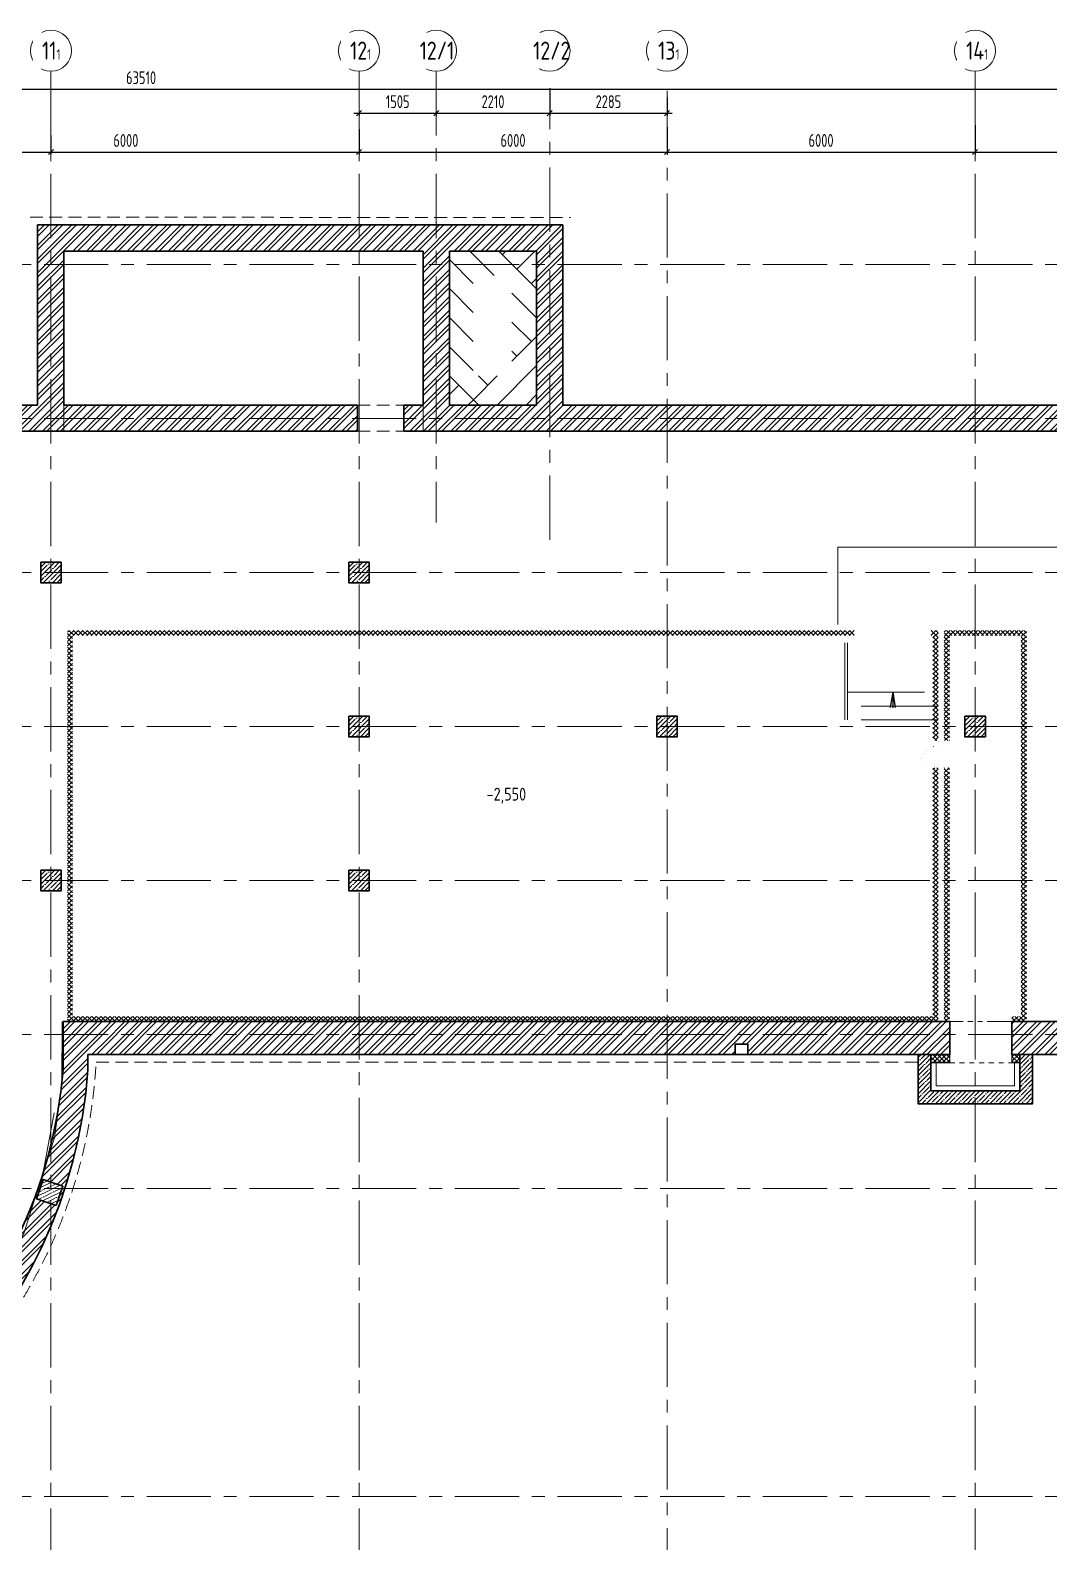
# Model space of a CAD drawing. Header units: millimetres. Extents: x -8428662 to 9409114, y 0 to 249028.
# Drawn here: x -669700 to -649860, y 105718 to 135163 of the extents above; entities that cross this region are included whole.
import ezdxf
from ezdxf import colors
from ezdxf.entities.mleader import LeaderData, LeaderLine
from ezdxf.math import Vec2, Vec3

# ---------------------------------------------------------------- set-up
doc = ezdxf.new("R2010")
doc.units = ezdxf.units.MM
doc.header["$MEASUREMENT"] = 0
for name, pattern in [('ADSK_Скрыто', [6, 3, -3]), ('CENTER', [2, 1.25, -0.25, 0.25, -0.25]), ('TRATTEGGIATA', [0.75, 0.5, -0.25]), ('Штрих', [6.350000000000002, 3.175000000000001, -3.175000000000001])]:
    doc.linetypes.add(name, pattern=pattern)
doc.layers.get('0').update_dxf_attribs({"color": 250, "lineweight": 9})
for name, color, linetype, lineweight in [('1 этаж тонкие линии!', 250, 'Continuous', 0), ('_АР ТЕКСТ', 250, 'Continuous', 25), ('_Скрыто_', 7, 'ADSK_Скрыто', 9), ('АР_Колонны', 250, 'Continuous', 30), ('АР_Колонны Штрих', 250, 'Continuous', 5), ('АР_МосжилНии_Стены', 127, 'Continuous', 30), ('АР_Навесной фасад', 147, 'Continuous', 5), ('АР_Оси', 195, 'Continuous', 9), ('АР_Оси размеры', 164, 'Continuous', 9), ('АР_Отметки', 250, 'Continuous', 15), ('АР_стены', 250, 'Continuous', 30), ('АР_Сущ Несущая стена', 216, 'Continuous', 30), ('АР_Штриховка кирпич', 250, 'Continuous', 9), ('АР_Штриховка монолит', 250, 'Continuous', 9), ('Штриховка', 7, 'Continuous', 5), ('Эвакуация', 7, 'Continuous', 9)]:
    doc.layers.add(name, color=color, linetype=linetype, lineweight=lineweight)
doc.styles.add('ISOCPEUR', font='isocpeur.ttf', dxfattribs={"width": 0.7})
doc.styles.add('ГОСТ 2.304', font='isocpeur.ttf', dxfattribs={"width": 0.7})
doc.dimstyles.new('СПДС', dxfattribs={"dimscale": 100, "dimtxt": 2.5, "dimasz": 2.5, "dimexe": 1.5, "dimexo": 0, "dimgap": 1, "dimtad": 1, "dimdec": 0, "dimrnd": 1, "dimtxsty": 'ГОСТ 2.304', "dimblk": 'OBLIQUE', "dimcen": 2.5, "dimdle": 1.5, "dimadec": 0, "dimazin": 2, "dimtfac": 0.75, "dimtdec": 0, "dimtmove": 1, "dimatfit": 3, "dimfxl": 1, "dimtolj": 1, "dimarcsym": 1})
pattern_1 = [(45, (-1644675.110438316, 164426.8594320829), (-132.5825214724777, 132.5825214724777), []), (45, (-1644586.722090816, 164426.8594320829), (-132.5825214724777, 132.5825214724777), [])]
pattern_2 = [(45, (-361412.6543926835, 0), (-132.5825214724777, 132.5825214724777), []), (45, (-361324.2660451835, 0), (-132.5825214724777, 132.5825214724777), [])]
pattern_3 = [(45, (-349080.889258141, 0), (-44.19417382415922, 44.19417382415922), []), (135, (-349080.889258141, 0), (-44.19417382415922, -44.19417382415921), [])]

# ---------------------------------------------------------------- blocks, each defined once
blk = doc.blocks.new('_Oblique')
at = {"color": 0, "linetype": 'ByBlock', "lineweight": -2}
blk.add_line((-0.5, -0.5), (0.5, 0.5), dxfattribs=at)
blk = doc.blocks.new('*D526')
at = {"layer": 'АР_Оси размеры', "color": 0, "lineweight": -2, "ltscale": 100, "transparency": 16777216}
for p, q in [((-672295.4603850418, 133082.3621719768), (-672295.4603850418, 132740.7840057369)), ((-669295.4603850417, 133082.4962742329), (-669295.4603850417, 132740.7840057369)), ((-672395.4603850418, 132790.7840057369), (-669195.4603850417, 132790.7840057369))]:
    blk.add_line(p, q, dxfattribs=at)
at = {"layer": 'АР_Оси размеры', "color": 0, "lineweight": -2, "ltscale": 100, "transparency": 16777216, "xscale": 100, "yscale": 100, "zscale": 100, "rotation": 180}
blk.add_blockref('_Oblique', (-672295.4603850418, 132790.7840057369), dxfattribs=at)
at = {"layer": 'АР_Оси размеры', "color": 0, "lineweight": -2, "ltscale": 100, "transparency": 16777216, "xscale": 100, "yscale": 100, "zscale": 100}
blk.add_blockref('_Oblique', (-669295.4603850417, 132790.7840057369), dxfattribs=at)
at = {"layer": 'АР_Оси размеры', "color": 0, "ltscale": 100, "transparency": 16777216, "insert": (-670795.4603850418, 133015.7840057369), "char_height": 250, "attachment_point": 5, "style": 'ГОСТ 2.304'}
blk.add_mtext('\\A1;3000', dxfattribs=at)
blk = doc.blocks.new('*D527')
at = {"layer": 'АР_Оси размеры', "color": 0, "lineweight": -2, "ltscale": 100, "transparency": 16777216}
for p, q in [((-669295.4603850417, 133113.6289155171), (-669295.4603850417, 132740.7840057369)), ((-663295.4603850415, 133233.1120532718), (-663295.4603850415, 132740.7840057369)), ((-669395.4603850417, 132790.7840057369), (-663195.4603850415, 132790.7840057369))]:
    blk.add_line(p, q, dxfattribs=at)
at = {"layer": 'АР_Оси размеры', "color": 0, "lineweight": -2, "ltscale": 100, "transparency": 16777216, "xscale": 100, "yscale": 100, "zscale": 100, "rotation": 180}
blk.add_blockref('_Oblique', (-669295.4603850417, 132790.7840057369), dxfattribs=at)
at = {"layer": 'АР_Оси размеры', "color": 0, "lineweight": -2, "ltscale": 100, "transparency": 16777216, "xscale": 100, "yscale": 100, "zscale": 100}
blk.add_blockref('_Oblique', (-663295.4603850415, 132790.7840057369), dxfattribs=at)
at = {"layer": 'АР_Оси размеры', "color": 0, "ltscale": 100, "transparency": 16777216, "insert": (-667836.888514913, 133015.7840057369), "char_height": 250, "attachment_point": 5, "style": 'ГОСТ 2.304'}
blk.add_mtext('\\A1;6000', dxfattribs=at)
blk = doc.blocks.new('*D528')
at = {"layer": 'АР_Оси размеры', "color": 0, "lineweight": -2, "ltscale": 100, "transparency": 16777216}
for p, q in [((-663295.4603850415, 133201.9794119876), (-663295.4603850415, 132740.7840057369)), ((-657295.4603850415, 133276.4416615684), (-657295.4603850415, 132740.7840057369)), ((-663395.4603850415, 132790.7840057369), (-657195.4603850415, 132790.7840057369))]:
    blk.add_line(p, q, dxfattribs=at)
at = {"layer": 'АР_Оси размеры', "color": 0, "lineweight": -2, "ltscale": 100, "transparency": 16777216, "xscale": 100, "yscale": 100, "zscale": 100, "rotation": 180}
blk.add_blockref('_Oblique', (-663295.4603850415, 132790.7840057369), dxfattribs=at)
at = {"layer": 'АР_Оси размеры', "color": 0, "lineweight": -2, "ltscale": 100, "transparency": 16777216, "xscale": 100, "yscale": 100, "zscale": 100}
blk.add_blockref('_Oblique', (-657295.4603850415, 132790.7840057369), dxfattribs=at)
at = {"layer": 'АР_Оси размеры', "color": 0, "ltscale": 100, "transparency": 16777216, "insert": (-660295.4603850415, 133015.7840057369), "char_height": 250, "attachment_point": 5, "style": 'ГОСТ 2.304'}
blk.add_mtext('\\A1;6000', dxfattribs=at)
blk = doc.blocks.new('*D529')
at = {"layer": 'АР_Оси размеры', "color": 0, "lineweight": -2, "ltscale": 100, "transparency": 16777216}
for p, q in [((-657295.4603850415, 133276.4416615684), (-657295.4603850415, 132740.7840057369)), ((-651295.4603850414, 133313.4459957792), (-651295.4603850414, 132740.7840057369)), ((-657395.4603850415, 132790.7840057369), (-651195.4603850414, 132790.7840057369))]:
    blk.add_line(p, q, dxfattribs=at)
at = {"layer": 'АР_Оси размеры', "color": 0, "lineweight": -2, "ltscale": 100, "transparency": 16777216, "xscale": 100, "yscale": 100, "zscale": 100, "rotation": 180}
blk.add_blockref('_Oblique', (-657295.4603850415, 132790.7840057369), dxfattribs=at)
at = {"layer": 'АР_Оси размеры', "color": 0, "lineweight": -2, "ltscale": 100, "transparency": 16777216, "xscale": 100, "yscale": 100, "zscale": 100}
blk.add_blockref('_Oblique', (-651295.4603850414, 132790.7840057369), dxfattribs=at)
at = {"layer": 'АР_Оси размеры', "color": 0, "ltscale": 100, "transparency": 16777216, "insert": (-654295.4603850415, 133015.7840057369), "char_height": 250, "attachment_point": 5, "style": 'ГОСТ 2.304'}
blk.add_mtext('\\A1;6000', dxfattribs=at)
blk = doc.blocks.new('*D530')
at = {"layer": 'АР_Оси размеры', "color": 0, "lineweight": -2, "ltscale": 100, "transparency": 16777216}
for p, q in [((-651295.4603850414, 133313.4459957792), (-651295.4603850414, 132740.7840057369)), ((-645295.4603850414, 133242.7622744627), (-645295.4603850414, 132740.7840057369)), ((-651395.4603850414, 132790.7840057369), (-645195.4603850414, 132790.7840057369))]:
    blk.add_line(p, q, dxfattribs=at)
at = {"layer": 'АР_Оси размеры', "color": 0, "lineweight": -2, "ltscale": 100, "transparency": 16777216, "xscale": 100, "yscale": 100, "zscale": 100, "rotation": 180}
blk.add_blockref('_Oblique', (-651295.4603850414, 132790.7840057369), dxfattribs=at)
at = {"layer": 'АР_Оси размеры', "color": 0, "lineweight": -2, "ltscale": 100, "transparency": 16777216, "xscale": 100, "yscale": 100, "zscale": 100}
blk.add_blockref('_Oblique', (-645295.4603850414, 132790.7840057369), dxfattribs=at)
at = {"layer": 'АР_Оси размеры', "color": 0, "ltscale": 100, "transparency": 16777216, "insert": (-648295.4603850414, 133015.7840057369), "char_height": 250, "attachment_point": 5, "style": 'ГОСТ 2.304'}
blk.add_mtext('\\A1;6000', dxfattribs=at)
blk = doc.blocks.new('*D533')
at = {"layer": 'АР_Оси размеры', "color": 0, "lineweight": -2, "ltscale": 100, "transparency": 16777216}
for p, q in [((-663395.4603850415, 133546.6513644527), (-661690.4603850417, 133546.6513644527)), ((-663295.4603850415, 133515.9719497366), (-663295.4603850415, 133496.6513644527)), ((-661790.4603850417, 133515.9719497366), (-661790.4603850417, 133496.6513644527))]:
    blk.add_line(p, q, dxfattribs=at)
at = {"layer": 'АР_Оси размеры', "color": 0, "lineweight": -2, "ltscale": 100, "transparency": 16777216, "xscale": 100, "yscale": 100, "zscale": 100, "rotation": 180}
blk.add_blockref('_Oblique', (-663295.4603850415, 133546.6513644527), dxfattribs=at)
at = {"layer": 'АР_Оси размеры', "color": 0, "lineweight": -2, "ltscale": 100, "transparency": 16777216, "xscale": 100, "yscale": 100, "zscale": 100}
blk.add_blockref('_Oblique', (-661790.4603850417, 133546.6513644527), dxfattribs=at)
at = {"layer": 'АР_Оси размеры', "color": 0, "ltscale": 100, "transparency": 16777216, "insert": (-662542.9603850415, 133771.6513644527), "char_height": 250, "attachment_point": 5, "style": 'ГОСТ 2.304'}
blk.add_mtext('\\A1;1505', dxfattribs=at)
blk = doc.blocks.new('*D534')
at = {"layer": 'АР_Оси размеры', "color": 0, "lineweight": -2, "ltscale": 100, "transparency": 16777216}
for p, q in [((-659580.4603850417, 134037.6356407655), (-659580.4603850417, 133496.6513644527)), ((-661890.4603850417, 133546.6513644527), (-659480.4603850417, 133546.6513644527)), ((-661790.4603850417, 133515.9719497366), (-661790.4603850417, 133496.6513644527))]:
    blk.add_line(p, q, dxfattribs=at)
at = {"layer": 'АР_Оси размеры', "color": 0, "lineweight": -2, "ltscale": 100, "transparency": 16777216, "xscale": 100, "yscale": 100, "zscale": 100, "rotation": 180}
blk.add_blockref('_Oblique', (-661790.4603850417, 133546.6513644527), dxfattribs=at)
at = {"layer": 'АР_Оси размеры', "color": 0, "lineweight": -2, "ltscale": 100, "transparency": 16777216, "xscale": 100, "yscale": 100, "zscale": 100}
blk.add_blockref('_Oblique', (-659580.4603850417, 133546.6513644527), dxfattribs=at)
at = {"layer": 'АР_Оси размеры', "color": 0, "ltscale": 100, "transparency": 16777216, "insert": (-660685.4603850417, 133771.6513644527), "char_height": 250, "attachment_point": 5, "style": 'ГОСТ 2.304'}
blk.add_mtext('\\A1;2210', dxfattribs=at)
blk = doc.blocks.new('*D535')
at = {"layer": 'АР_Оси размеры', "color": 0, "lineweight": -2, "ltscale": 100, "transparency": 16777216}
for p, q in [((-659580.4603850417, 134037.6356407655), (-659580.4603850417, 133496.6513644527)), ((-657295.4603850415, 133854.087122432), (-657295.4603850415, 133496.6513644527)), ((-659680.4603850417, 133546.6513644527), (-657195.4603850415, 133546.6513644527))]:
    blk.add_line(p, q, dxfattribs=at)
at = {"layer": 'АР_Оси размеры', "color": 0, "lineweight": -2, "ltscale": 100, "transparency": 16777216, "xscale": 100, "yscale": 100, "zscale": 100, "rotation": 180}
blk.add_blockref('_Oblique', (-659580.4603850417, 133546.6513644527), dxfattribs=at)
at = {"layer": 'АР_Оси размеры', "color": 0, "lineweight": -2, "ltscale": 100, "transparency": 16777216, "xscale": 100, "yscale": 100, "zscale": 100}
blk.add_blockref('_Oblique', (-657295.4603850415, 133546.6513644527), dxfattribs=at)
at = {"layer": 'АР_Оси размеры', "color": 0, "ltscale": 100, "transparency": 16777216, "insert": (-658437.9603850415, 133771.6513644527), "char_height": 250, "attachment_point": 5, "style": 'ГОСТ 2.304'}
blk.add_mtext('\\A1;2285', dxfattribs=at)
blk = doc.blocks.new('*D536')
at = {"layer": 'АР_Оси размеры', "color": 0, "lineweight": -2, "ltscale": 100, "transparency": 16777216}
blk.add_line((-699395.4603850419, 134013.1513644527), (-635685.4603850415, 134013.1513644527), dxfattribs=at)
at = {"layer": 'АР_Оси размеры', "color": 0, "lineweight": -2, "ltscale": 100, "transparency": 16777216, "xscale": 100, "yscale": 100, "zscale": 100, "rotation": 180}
blk.add_blockref('_Oblique', (-699295.4603850419, 134013.1513644527), dxfattribs=at)
at = {"layer": 'АР_Оси размеры', "color": 0, "lineweight": -2, "ltscale": 100, "transparency": 16777216, "xscale": 100, "yscale": 100, "zscale": 100}
blk.add_blockref('_Oblique', (-635785.4603850415, 134013.1513644527), dxfattribs=at)
at = {"layer": 'АР_Оси размеры', "color": 0, "ltscale": 100, "transparency": 16777216, "insert": (-667540.4603850418, 134238.1513644527), "char_height": 250, "attachment_point": 5, "style": 'ГОСТ 2.304'}
blk.add_mtext('\\A1;63510', dxfattribs=at)
blk = doc.blocks.new('_DotSmall')
at = {"color": 0, "linetype": 'ByBlock', "const_width": 0.5}
blk.add_lwpolyline([(-0.0625, 0, 1), (0.0625, 0, 1)], format="xyb", close=True, dxfattribs=at)
blk = doc.blocks.new('A$Cb1ac1438')
at = {"layer": 'АР_Колонны Штрих', "ltscale": 100}
h = blk.add_hatch(dxfattribs=at)
h.set_pattern_fill('ANSI35', color=256, scale=500, angle=161.0398319781508)
h.set_pattern_definition([(206.0398319781508, (898269.906760073, -348997.308166508), (54.8744852097032, -112.3111342341892), []), (206.0398319781508, (898186.3139504915, -348968.589842044), (54.8744852097032, -112.3111342341892), [156.25, -31.25, 0, -31.25])])
h.paths.add_polyline_path([(5719.346614299488, -202.5913746167789), (6097.64448702152, -332.5556754611025), (6227.608787865844, 45.74219726095907), (5849.310915143811, 175.7064981052536)])
h = blk.add_hatch(dxfattribs=at)
h.set_pattern_fill('ANSI35', color=256, scale=500, angle=-72.0645431068729)
h.set_pattern_definition([(332.9354568931271, (-256735.9129927806, 917047.4838722233), (56.87424014611736, 111.3118179161664), []), (332.9354568931271, (-256708.6942039412, 916963.3908433332), (56.87424014611736, 111.3118179161664), [156.25, -31.25, 0, -31.25])])
h.paths.add_polyline_path([(173.2168417862558, -6154.528628895481), (50.03866453003138, -5773.967021993492), (-330.5229423719575, -5897.145199249746), (-207.3447651157039, -6277.70680615172)])
at = {"layer": 'АР_Колонны', "ltscale": 100}
for points in [[(6097.64448702152, -332.5556754611025), (5719.346614299488, -202.5913746167789), (5849.310915143811, 175.7064981052536), (6227.608787865844, 45.74219726095907)], [(50.03866453003138, -5773.967021993492), (173.2168417862558, -6154.528628895481), (-207.3447651157039, -6277.70680615172), (-330.5229423719575, -5897.145199249746)]]:
    blk.add_lwpolyline(points, close=True, dxfattribs=at)

msp = doc.modelspace()

# ---------------------------------------------------------------- hatches: boundary and pattern name
at = {"layer": '1 этаж тонкие линии!', "ltscale": 100, "transparency": 33554559}
h = msp.add_hatch(dxfattribs=at)
h.set_pattern_fill('AR-PARQ1', scale=200, angle=45, style=0)
h.set_pattern_definition([(135, (-362388.5431689338, 60080.99449651592), (-3394.112549695428, 0), [2400, -2400]), (135, (-362105.7004564592, 60363.83720899053), (-3394.112549695428, 0), [2400, -2400]), (135, (-361822.8577439846, 60646.67992146517), (-3394.112549695428, 0), [2400, -2400]), (135, (-361540.01503151, 60929.52263393978), (-3394.112549695428, 0), [2400, -2400]), (135, (-361257.1723190353, 61212.36534641439), (-3394.112549695428, 0), [2400, -2400]), (135, (-360974.3296065608, 61495.20805888902), (-3394.112549695428, 0), [2400, -2400]), (135, (-360691.4868940861, 61778.05077136363), (-3394.112549695428, 0), [2400, -2400]), (45, (-364085.5994437815, 61778.05077136363), (3394.112549695428, 0), [2400, -2400]), (45, (-364368.4421562562, 62060.89348383827), (3394.112549695428, 0), [2400, -2400]), (45, (-364651.2848687308, 62343.73619631288), (3394.112549695428, 0), [2400, -2400]), (45, (-364934.1275812054, 62626.57890878749), (3394.112549695428, 0), [2400, -2400]), (45, (-365216.97029368, 62909.42162126212), (3394.112549695428, 0), [2400, -2400]), (45, (-365499.8130061546, 63192.26433373673), (3394.112549695428, 0), [2400, -2400]), (45, (-365782.6557186292, 63475.10704621134), (3394.112549695428, 0), [2400, -2400])])
h.paths.add_polyline_path([(-661072.5996513421, 130386.0050080919), (-660316.3007566099, 130386.0050080919), (-660316.3007566099, 128428.118119206), (-661072.5996513421, 128428.118119206)], flags=16)
h.paths.add_polyline_path([(-661535.4603850417, 130860.6824583525), (-659835.4603850417, 130860.6824583525), (-659835.4603850417, 127860.6824583525), (-661535.4603850417, 127860.6824583525)])
h = msp.add_hatch(dxfattribs=at)
h.set_pattern_fill('ANSI37', scale=500, style=0)
h.set_pattern_definition([(45, (-361616.3497834047, 107911.1420704368), (-44.19417382415922, 44.19417382415922), []), (135, (-361616.3497834047, 107911.1420704368), (-44.19417382415922, -44.19417382415921), [])])
h.paths.add_polyline_path([(-652381.4846003208, 121325.4545757953), (-652115.4603850414, 121325.4545757953), (-652115.4603850414, 123369.9490637413), (-652149.2406676392, 123369.9490637413), (-652149.2406676392, 123420.6521764803), (-653649.5456757887, 123420.6521764803), (-653649.5456757885, 123369.9490637413), (-668875.8098677436, 123369.9490637413), (-668875.8098677436, 115950.6824583525), (-652115.4603850414, 115950.6824583525), (-652115.4603850415, 120795.4545757954), (-652381.4846003208, 120795.4545757954)])
edge = h.paths.add_edge_path()
edge.add_line((-652015.9751615704, 120895.4545757953), (-652015.9751615704, 120795.4545757954))
edge.add_line((-652015.9751615704, 120795.4545757954), (-652381.4846003208, 120795.4545757954))
edge.add_line((-652381.4846003208, 120795.4545757954), (-652381.4846003208, 121325.4545757953))
edge.add_line((-652381.4846003208, 121325.4545757953), (-652015.9751615704, 121325.4545757953))
edge.add_line((-652015.9751615704, 121325.4545757953), (-652015.9751615704, 121225.4545757954))
edge.add_arc((-652015.9751615702, 120895.4545757952), 330.0000000001098, 90.00000000002026, 173.0379373089027)
edge.add_line((-652343.5419486535, 120935.4545757953), (-652345.9751615704, 120935.4545757953))
edge.add_line((-652345.9751615704, 120935.4545757953), (-652345.9751615704, 120895.4545757953))
edge.add_line((-652345.9751615704, 120895.4545757953), (-652015.9751615704, 120895.4545757953))
edge = h.paths.add_edge_path()
edge.add_line((-652015.9751615704, 120935.4545757953), (-652015.9751615704, 120895.4545757953))
edge.add_line((-652015.9751615704, 120895.4545757953), (-652345.9751615704, 120895.4545757953))
edge.add_arc((-652015.9751615769, 120895.4545757956), 329.999999993423, 89.91062262276688, 180.000000000043, ccw=False)
edge.add_line((-652015.4603850415, 121225.4541742877), (-652015.4603850415, 123469.9490637413))
edge.add_line((-652015.4603850414, 123469.9490637413), (-652149.2406676392, 123469.9490637413))
edge.add_line((-652149.2406676392, 123469.9490637413), (-652149.2406676392, 123420.6521764803))
edge.add_line((-652149.2406676392, 123420.6521764803), (-653649.5456757887, 123420.6521764803))
edge.add_line((-653649.5456757887, 123420.6521764803), (-653649.5456757887, 123469.9490637413))
edge.add_line((-653649.5456757887, 123469.9490637413), (-668975.8098677436, 123469.9490637413))
edge.add_line((-668975.8098677436, 123469.9490637413), (-668975.8098677436, 115850.6824583525))
edge.add_line((-668975.8098677436, 115850.6824583525), (-652015.4603850414, 115850.6824583525))
edge.add_line((-652015.4603850414, 115850.6824583525), (-652015.4603850415, 120935.4545757953))
edge.add_line((-652015.4603850415, 120935.4545757953), (-652015.9751615704, 120935.4545757953))
edge = h.paths.add_edge_path()
edge.add_arc((-652015.9751615764, 120895.4545757956), 329.9999999938888, 173.0379373088267, 180.0000000000429)
edge.add_line((-652345.9751615704, 120895.4545757953), (-652345.9751615704, 120935.4545757953))
edge.add_line((-652345.9751615704, 120935.4545757953), (-652343.5419486535, 120935.4545757953))
h = msp.add_hatch(dxfattribs=at)
h.set_pattern_fill('ANSI37', scale=500, style=0)
h.set_pattern_definition([(45, (-346123.3892585913, 0), (-44.19417382415922, 44.19417382415922), []), (135, (-346123.3892585913, 0), (-44.19417382415922, -44.19417382415921), [])])
h.paths.add_polyline_path([(-650577.9603850417, 115950.6824583525), (-650577.9603850417, 115850.6824583525), (-650296.7597631072, 115850.6824583525), (-650296.1232050555, 123470.0787244969), (-651895.4603850392, 123469.9490637413), (-651895.9011518233, 121325.4305434124), (-651796.0433132383, 121325.4503577281), (-651795.6025464555, 123369.9688780569), (-650395.5560693692, 123370.0656494145), (-650396.7260248868, 115950.6824583525)])
h.paths.add_polyline_path([(-651796.7597631072, 115850.6824583525), (-651796.7597631072, 115950.6824583525), (-651796.7935013277, 115950.6824583525), (-651796.1190220937, 120795.4263676388), (-651895.8423922437, 120795.4545382896), (-651896.7597631072, 115850.6824583525)])
at = {"layer": 'АР_Колонны Штрих', "ltscale": 100}
h = msp.add_hatch(dxfattribs=at)
h.set_pattern_fill('ANSI35', color=256, scale=500)
h.set_pattern_definition([(45, (-1626547.559650273, 164672.1571121852), (-88.38834764831844, 88.38834764831844), []), (45, (-1626459.171302773, 164672.1571121852), (-88.38834764831844, 88.38834764831844), [156.25, -31.25, 0, -31.25])])
h.paths.add_polyline_path([(-669095.4603850417, 124800.6824583525), (-669495.4603850417, 124800.6824583525), (-669495.4603850417, 124400.6824583525), (-669095.4603850417, 124400.6824583525)])
h = msp.add_hatch(dxfattribs=at)
h.set_pattern_fill('ANSI35', color=256, scale=500)
h.set_pattern_definition([(45, (-1620547.559650273, 164672.1571121852), (-88.38834764831844, 88.38834764831844), []), (45, (-1620459.171302773, 164672.1571121852), (-88.38834764831844, 88.38834764831844), [156.25, -31.25, 0, -31.25])])
h.paths.add_polyline_path([(-663095.4603850415, 124800.6824583525), (-663495.4603850415, 124800.6824583525), (-663495.4603850415, 124400.6824583525), (-663095.4603850415, 124400.6824583525)])
h = msp.add_hatch(dxfattribs=at)
h.set_pattern_fill('ANSI35', color=256, scale=500)
h.set_pattern_definition([(45, (-1620547.559650273, 161672.1571121852), (-88.38834764831844, 88.38834764831844), []), (45, (-1620459.171302773, 161672.1571121852), (-88.38834764831844, 88.38834764831844), [156.25, -31.25, 0, -31.25])])
h.paths.add_polyline_path([(-663095.4603850415, 121800.6824583525), (-663495.4603850415, 121800.6824583525), (-663495.4603850415, 121400.6824583525), (-663095.4603850415, 121400.6824583525)])
h = msp.add_hatch(dxfattribs=at)
h.set_pattern_fill('ANSI35', color=256, scale=500)
h.set_pattern_definition([(45, (-1614547.559650273, 161672.1571121852), (-88.38834764831844, 88.38834764831844), []), (45, (-1614459.171302773, 161672.1571121852), (-88.38834764831844, 88.38834764831844), [156.25, -31.25, 0, -31.25])])
h.paths.add_polyline_path([(-657095.4603850415, 121800.6824583525), (-657495.4603850415, 121800.6824583525), (-657495.4603850415, 121400.6824583525), (-657095.4603850415, 121400.6824583525)])
h = msp.add_hatch(dxfattribs=at)
h.set_pattern_fill('ANSI35', color=256, scale=500)
h.set_pattern_definition([(45, (-1608547.559650273, 161672.1571121852), (-88.38834764831844, 88.38834764831844), []), (45, (-1608459.171302773, 161672.1571121852), (-88.38834764831844, 88.38834764831844), [156.25, -31.25, 0, -31.25])])
h.paths.add_polyline_path([(-651095.4603850414, 121800.6824583525), (-651495.4603850414, 121800.6824583525), (-651495.4603850414, 121400.6824583525), (-651095.4603850414, 121400.6824583525)])
h = msp.add_hatch(dxfattribs=at)
h.set_pattern_fill('ANSI35', color=256, scale=500)
h.set_pattern_definition([(45, (-1626547.559650273, 158672.1571121852), (-88.38834764831844, 88.38834764831844), []), (45, (-1626459.171302773, 158672.1571121852), (-88.38834764831844, 88.38834764831844), [156.25, -31.25, 0, -31.25])])
h.paths.add_polyline_path([(-669095.4603850417, 118800.6824583525), (-669495.4603850417, 118800.6824583525), (-669495.4603850417, 118400.6824583525), (-669095.4603850417, 118400.6824583525)])
h = msp.add_hatch(dxfattribs=at)
h.set_pattern_fill('ANSI35', color=256, scale=500)
h.set_pattern_definition([(45, (-1620547.559650273, 158672.1571121852), (-88.38834764831844, 88.38834764831844), []), (45, (-1620459.171302773, 158672.1571121852), (-88.38834764831844, 88.38834764831844), [156.25, -31.25, 0, -31.25])])
h.paths.add_polyline_path([(-663095.4603850415, 118800.6824583525), (-663495.4603850415, 118800.6824583525), (-663495.4603850415, 118400.6824583525), (-663095.4603850415, 118400.6824583525)])
at = {"layer": 'АР_Штриховка кирпич', "ltscale": 100}
h = msp.add_hatch(dxfattribs=at)
h.set_pattern_fill('ANSI32', color=256, scale=500)
h.set_pattern_definition(pattern_2)
h.paths.add_polyline_path([(-668925.4603850415, 131370.6824583525), (-669555.4603850415, 131370.6824583526), (-669555.4603850415, 127860.6824583525), (-670055.4603850417, 127860.6824583525), (-670055.4603850418, 127350.6824583522), (-663326.1216774045, 127350.6824583525), (-663326.1216774045, 127860.6824583525), (-669045.4603850417, 127860.6824583525), (-669045.4603850417, 130860.6824583526), (-668925.4603850415, 130860.6824583526)])
h = msp.add_hatch(dxfattribs=at)
h.set_pattern_fill('ANSI32', color=256, scale=500)
h.set_pattern_definition(pattern_2)
h.paths.add_polyline_path([(-659938.5455742731, 128908.575797244), (-659975.5619331717, 128908.575797244)], flags=17)
h.paths.add_polyline_path([(-659325.4603850415, 128879.9246382833), (-659835.4603850417, 128879.9246382832), (-659835.4603850415, 127860.6824583526), (-661535.4603850418, 127860.6824583524), (-661535.4603850415, 130860.6824583525), (-659835.4603850415, 130860.6824583524), (-659835.4603850418, 128879.5162437226), (-659325.4603850418, 128880.3330328439), (-659325.4603850415, 131370.6824583525), (-668940.1776241766, 131370.6824583525), (-668940.1776241766, 130860.6824583524), (-662045.4603850417, 130860.6824583526), (-662045.4603850417, 127860.6824583524), (-662425.7514293384, 127860.6824583526), (-662425.7514293384, 127350.6824583525), (-661814.8679235359, 127350.6824583525), (-643255.4603850417, 127350.6824583525), (-643255.4603850417, 127741.7686386207), (-643190.4603850417, 127741.7686386208), (-643190.4603850417, 127860.6824583424), (-659325.4603850415, 127860.6824583525)])
h = msp.add_hatch(dxfattribs=at)
h.set_pattern_fill('ANSI32', color=256, scale=500)
h.set_pattern_definition(pattern_1)
h.paths.add_polyline_path([(-669069.5073228662, 112648.224219518), (-669084.6109182427, 112600.6824583525), (-669295.4603850417, 112600.6824583525), (-669322.545187251, 112732.6939443187)], flags=16)
h.paths.add_polyline_path([(-669506.3098518406, 112600.6824583525), (-669448.3578602069, 112776.5329568123), (-669321.9781182086, 112734.3445592263), (-669295.4603850417, 112600.6824583525)], flags=16)
h.paths.add_polyline_path([(-669196.3596942835, 112268.2411963662), (-669322.7394362816, 112310.4295939522), (-669295.4603850417, 112600.6824583525), (-669084.6109182427, 112600.6824583525)], flags=16)
h.paths.add_polyline_path([(-669322.1723672391, 112312.0802088598), (-669575.2102316241, 112396.5499336605), (-669506.3098518406, 112600.6824583525), (-669295.4603850415, 112600.6824583525)], flags=16)
edge = h.paths.add_edge_path()
edge.add_line((-668190.4603850417, 115850.6824583481), (-669060.4603850419, 115850.6824583765))
edge.add_arc((-1823228.057187387, 115380.6824575035), 1154167.692499015, -0.02333197960928146, 0.023331979694489746, ccw=False)
edge.add_arc((-678344.6945453417, 115664.1989911303), 9314.761999561275, 321.68271989326865, 355.35999482408715, ccw=False)
edge.add_line((-671036.4308983146, 109888.9004210118), (-670499.8569380773, 109758.9389800894))
edge.add_arc((-678297.2113561652, 115605.6691985809), 9745.921719832271, 323.1361487127608, 355.9107374150291)
edge.add_line((-668576.1011520796, 114910.6824583331), (-668576.1011520792, 115210.6824583402))
edge.add_line((-668576.1011520792, 115210.6824583402), (-668190.4603850418, 115210.6824583525))
edge.add_line((-668190.4603850417, 115210.6824583525), (-668190.4603850417, 115850.6824583481))
h = msp.add_hatch(dxfattribs=at)
h.set_pattern_fill('ANSI32', color=256, scale=500)
h.set_pattern_definition(pattern_1)
h.paths.add_polyline_path([(-655720.2990475976, 115410.2370001124), (-655720.2990475976, 115210.6824583525), (-652365.3104088792, 115210.6824583524), (-652365.3104088792, 115850.6824583524), (-668243.4000099058, 115850.6824583525), (-668243.4000099058, 115210.6824583525), (-655970.6217224858, 115210.6824583525), (-655970.6217224858, 115410.2370001124)])
h = msp.add_hatch(dxfattribs=at)
h.set_pattern_fill('ANSI32', color=256, scale=500)
h.set_pattern_definition(pattern_1)
h.paths.add_polyline_path([(-651787.9603845912, 115210.6824583524), (-651787.9603845915, 115850.6824583525), (-652390.4603850417, 115850.6824583525), (-652390.4603850417, 115210.6824583524)])
h.paths.add_polyline_path([(-650577.9603850417, 115850.6824583525), (-650577.9603842838, 115210.6824583524), (-648830.4603850417, 115210.6824583524), (-648830.4603850417, 115850.6824583524)])
at = {"layer": 'АР_Штриховка монолит', "ltscale": 100}
h = msp.add_hatch(dxfattribs=at)
h.set_pattern_fill('ANSI35', color=256, scale=500)
h.set_pattern_definition([(45, (-346123.3892585913, 0), (-88.38834764831844, 88.38834764831844), []), (45, (-346035.0009110913, 0), (-88.38834764831844, 88.38834764831844), [156.25, -31.25, 0, -31.25])])
h.paths.add_polyline_path([(-650425.4603850417, 114502.2841678627), (-652155.4603850417, 114502.2841678627), (-652155.4603850417, 115210.6824583525), (-652405.4603850417, 115210.6824583525), (-652405.4603850417, 114252.2841678627), (-650175.4603850417, 114252.2841678627), (-650175.4603850417, 115210.6824583525), (-650425.4603850417, 115210.6824583525)])
at = {"layer": 'Штриховка', "transparency": 33554636}
h = msp.add_hatch(dxfattribs=at)
h.set_pattern_fill('ANSI37', color=256, scale=500)
h.set_pattern_definition(pattern_3)
h.paths.add_polyline_path([(-651787.9603845914, 115210.6824583525), (-652052.2070776394, 115210.6824583525), (-652155.4603850417, 115210.6824583525), (-652155.4603850417, 115060.6824583525), (-651787.9603845914, 115060.6824583525)])
h = msp.add_hatch(dxfattribs=at)
h.set_pattern_fill('ANSI37', color=256, scale=500)
h.set_pattern_definition(pattern_3)
h.paths.add_polyline_path([(-650577.9603850417, 115210.6824583525), (-650313.7136919936, 115210.6824583525), (-650425.4603850417, 115210.6824583525), (-650425.4603850417, 115060.6824583525), (-650577.9603850417, 115060.6824583525)])

# ---------------------------------------------------------------- linework, layer by layer
at = {"linetype": 'TRATTEGGIATA', "ltscale": 500}
for p, q in [((-669704.336492815, 131520.6825614583), (-659177.6369281951, 131515.6229537729)), ((-663326.1216774045, 127860.6824583525), (-662425.7514293384, 127860.6824583525)), ((-663326.1216774045, 127350.6824583525), (-662426.6323481086, 127350.6824583525)), ((-668416.307746777, 115060.6824583525), (-652405.4603850417, 115060.6824583525))]:
    msp.add_line(p, q, dxfattribs=at)
msp.add_arc((-678297.2113561649, 115605.6691985808), 9895.921719831927, 272.3712849389994, 356.8430181081428, dxfattribs=at)
at = {"layer": '_Скрыто_', "color": 18, "ltscale": 500, "true_color": 0x000000}
for p, q in [((-653832.6962224868, 121726.9363301325, 1.961751612303354), (-653832.6962224868, 123469.0772218896, 1.961751612303354)), ((-653782.6962224868, 121726.9363301325, 1.961751612303354), (-653782.6962224868, 123469.0772218896, 1.961751612303354)), ((-653782.6962224868, 122265.9140421844, 1.961751612303354), (-652015.7494083864, 122265.9140421844, 1.961751612303354)), ((-652015.8138268823, 121997.5546650491, 1.961751612303354), (-653782.6962224867, 121997.5546650491, 1.961751612303354)), ((-652015.8787876307, 121726.9363301325, 1.961751612303354), (-653832.6962224868, 121726.9363301324, 1.961751612303354))]:
    msp.add_line(p, q, dxfattribs=at)
at = {"layer": '_Скрыто_', "lineweight": 13, "ltscale": 500}
msp.add_lwpolyline([(-687045.460385042, 130350.6824583525), (-678545.460385042, 130350.6824583525), (-678545.460385042, 127350.6824583525), (-669045.4603850417, 127350.6824583525), (-669045.4603850417, 130860.6824583526), (-662045.4603850417, 130860.6824583526), (-662045.4603850417, 127350.6824583525), (-636035.4603850418, 127350.6824583527), (-636035.4603850417, 118850.6824583525), (-639545.4603850417, 118850.5846373593), (-639545.4603850417, 115850.6824583525), (-669078.1351263926, 115850.682458348), (-669086.5266687698, 114638.9582010313), (-669229.3909676791, 113589.0925293374), (-669497.6139598547, 112749.7597273316), (-669825.2689123522, 111724.4503489669), (-670659.0160527576, 110401.5820359358), (-671687.345112473, 109149.2554275106), (-672866.2591001249, 108130.8374452427), (-674449.3771340646, 107085.4740826669), (-676984.2798664195, 106449.3163000794), (-678035.5815544141, 106369.373953908), (-678545.5815544141, 106369.373953908), (-678545.5815544142, 98935.68245835253)], dxfattribs=at)
at = {"layer": '_Скрыто_', "color": 240, "lineweight": 13, "ltscale": 500, "true_color": 0xed1f24}
for points in [[(-639545.4429128203, 127350.6824583526), (-662425.733957117, 127350.6824583525), (-662425.733957117, 127860.6824583525), (-662045.4603850419, 127860.6824583525), (-662045.4603850417, 130860.6824583525), (-669045.4603850418, 130860.6824583526), (-669045.4429128203, 127860.6824583526), (-663326.104205183, 127860.6824583526), (-663326.104205183, 127350.6824583542), (-678545.460385042, 127350.6824583525), (-678545.460385042, 130350.6824583525), (-687045.460385042, 130350.6824583525)], [(-678545.5815544141, 98935.68245835253), (-678545.5815544141, 106374.0037564011), (-678545.5815544141, 106600.6824583525), (-678035.5815543857, 106600.6824585852), (-678035.5815542801, 106369.373953908), (-675435.7025239628, 106765.1263477309), (-672471.3032288258, 108434.5333313959), (-670736.3710462186, 110290.354497552), (-669506.5134682884, 112600.6824583525), (-669060.4603850415, 115034.494306503), (-669060.4603850417, 115850.6824583525), (-639545.4603850417, 115850.6824583525)]]:
    msp.add_lwpolyline(points, dxfattribs=at)
at = {"layer": '_Скрыто_', "lineweight": 25, "ltscale": 100, "elevation": 1.961751612303354}
for points in [[(-652899.2228154367, 122265.9140421844), (-652949.5008383853, 121965.463909496)], [(-652899.2228154367, 122265.9140421844), (-652848.944792488, 121965.463909496)], [(-652899.2228154367, 122265.9140421844), (-652899.2228154367, 121726.9363301325)]]:
    msp.add_lwpolyline(points, dxfattribs=at)
at = {"layer": 'АР_Колонны', "ltscale": 100}
for points in [[(-669495.4603850417, 124800.6824583525), (-669095.4603850417, 124800.6824583525), (-669095.4603850417, 124400.6824583525), (-669495.4603850417, 124400.6824583525)], [(-663495.4603850415, 124800.6824583525), (-663095.4603850415, 124800.6824583525), (-663095.4603850415, 124400.6824583525), (-663495.4603850415, 124400.6824583525)], [(-663495.4603850415, 121800.6824583525), (-663095.4603850415, 121800.6824583525), (-663095.4603850415, 121400.6824583525), (-663495.4603850415, 121400.6824583525)], [(-657495.4603850415, 121800.6824583525), (-657095.4603850415, 121800.6824583525), (-657095.4603850415, 121400.6824583525), (-657495.4603850415, 121400.6824583525)], [(-651495.4603850414, 121800.6824583525), (-651095.4603850414, 121800.6824583525), (-651095.4603850414, 121400.6824583525), (-651495.4603850414, 121400.6824583525)], [(-669495.4603850417, 118800.6824583525), (-669095.4603850417, 118800.6824583525), (-669095.4603850417, 118400.6824583525), (-669495.4603850417, 118400.6824583525)], [(-663495.4603850415, 118800.6824583525), (-663095.4603850415, 118800.6824583525), (-663095.4603850415, 118400.6824583525), (-663495.4603850415, 118400.6824583525)]]:
    msp.add_lwpolyline(points, close=True, dxfattribs=at)
at = {"layer": 'АР_МосжилНии_Стены', "ltscale": 100}
for p, q in [((-669555.4603850415, 131370.6824583526), (-668925.4603850415, 131370.6824583526)), ((-669555.4603850415, 131370.6824583527), (-659325.4603850417, 131370.6824583525)), ((-669555.4603850415, 131370.6824583527), (-669555.4603850417, 127860.6824583525)), ((-659325.4603850417, 131370.6824583525), (-659325.4603850417, 128509.544517499)), ((-669045.4603850417, 130860.6824583526), (-668925.4603850415, 130860.6824583526)), ((-669045.4603850417, 130860.6824583525), (-662045.4603850417, 130860.6824583525)), ((-669045.4603850417, 130860.6824583525), (-669045.4603850417, 127860.6824583525)), ((-662045.4603850417, 130860.6824583525), (-662045.4603850417, 127860.6824583525)), ((-661535.4603850417, 130860.6824583525), (-659835.4603850417, 130860.6824583525)), ((-661535.4603850417, 130860.6824583525), (-661535.4603850417, 127860.6824583525)), ((-659835.4603850417, 130860.6824583525), (-659835.4603850417, 128509.544517499)), ((-659835.4603850417, 128908.575797244), (-659835.4603850417, 127860.6824583525)), ((-659325.4603850417, 128908.575797244), (-659325.4603850417, 127860.6824583525)), ((-670120.4603850418, 127860.6824583525), (-669555.4603850417, 127860.6824583525)), ((-669045.4603850417, 127860.6824583525), (-663326.1216774045, 127860.6824583525)), ((-663326.1216774045, 127860.6824583525), (-663326.1216774045, 127350.6824583525)), ((-662425.7514293384, 127860.6824583525), (-662045.4603850417, 127860.6824583525)), ((-662425.7514293384, 127860.6824583525), (-662425.7514293384, 127350.6824583525)), ((-661535.4603850417, 127860.6824583525), (-659835.4603850417, 127860.6824583525)), ((-659325.4603850417, 127860.6824583525), (-645834.8778679982, 127860.6824583525)), ((-670055.4603850417, 127350.6824583525), (-669045.4603850417, 127350.6824583525)), ((-669045.4603850417, 127350.6824583525), (-663326.1216774045, 127350.6824583525)), ((-662425.7514293384, 127350.6824583525), (-645899.8778679982, 127350.6824583525)), ((-669060.4603850417, 115850.6824583525), (-668190.4603850417, 115850.6824583525)), ((-669060.4603850415, 115210.6824583525), (-669060.4603850417, 115850.682458348)), ((-668298.0671281248, 115850.6824583525), (-652331.7928659593, 115850.6824583525)), ((-652390.4603850417, 115850.6824583525), (-651787.9603845914, 115850.6824583525)), ((-650577.9603850417, 115850.6824583525), (-648830.4603850417, 115850.6824583525)), ((-668576.1011520792, 115210.6824583525), (-668125.4603850415, 115210.6824583525)), ((-668363.0671281248, 115210.6824583525), (-651910.578575184, 115210.6824583525)), ((-652099.2460942662, 115210.6824583525), (-651787.9603845914, 115210.6824583525)), ((-650577.9603842839, 115210.6824583525), (-648830.4603850417, 115210.6824583525))]:
    msp.add_line(p, q, dxfattribs=at)
for points in [[(-669060.4603850415, 115210.6824583422), (-669060.4603850415, 114910.6824583402)], [(-668576.1011520792, 114910.6824583402), (-668576.1011520792, 115210.6824583402)], [(-652405.4603850417, 115210.6824583525), (-652405.4603850417, 114252.2841678627), (-650175.4603850417, 114252.2841678627), (-650175.4603850417, 115210.6824583525)], [(-652155.4603850417, 115210.6824583525), (-652155.4603850417, 114502.2841678627), (-650425.4603850417, 114502.2841678627), (-650425.4603850417, 115210.6824583525)]]:
    msp.add_lwpolyline(points, dxfattribs=at)
msp.add_lwpolyline([(-655970.6217224858, 115210.6824583525), (-655720.2990475976, 115210.6824583525), (-655720.2990475976, 115410.2370001124), (-655970.6217224858, 115410.2370001124)], close=True, dxfattribs=at)
for centre, radius, start, end in [((-678344.6945453404, 115664.1989911299), 9314.761999559945, 273.7493737591231, 355.3599948244153), ((-678297.2113561649, 115605.6691985808), 9745.921719831898, 273.3036233407432, 355.9107374146406)]:
    msp.add_arc(centre, radius, start, end, dxfattribs=at)
at = {"layer": 'АР_Навесной фасад', "ltscale": 100}
for p, q in [((-651787.9603853491, 115210.6824583525), (-651787.9603853491, 115050.6824583525)), ((-650577.9603850417, 115210.6824583525), (-650577.9603850417, 115050.6824583525)), ((-651787.9603845914, 115060.6824583525), (-652155.4603850417, 115060.6824583525)), ((-651787.9603845914, 115050.6824583525), (-652155.4603850417, 115050.6824583525)), ((-650577.9603850417, 115060.6824583525), (-650425.4603850417, 115060.6824583525)), ((-650577.9603850417, 115050.6824583525), (-650425.4603850417, 115050.6824583525))]:
    msp.add_line(p, q, dxfattribs=at)
msp.add_lwpolyline([(-650526.4350798654, 115050.6824583525), (-650525.3800933717, 114601.4117808777), (-652055.5507795544, 114599.1027091342), (-652056.4487486733, 115050.6824583525)], dxfattribs=at)
at = {"layer": 'АР_Оси', "linetype": 'CENTER', "ltscale": 1000}
for p, q in [((-669295.4603850417, 134363.1513644526), (-669295.4603850417, 78630.80280076223)), ((-663295.4603850415, 134363.1513644526), (-663295.4603850415, 78630.80280076223)), ((-661790.4603850417, 134363.1513644526), (-661790.4603850417, 125575.5572964447)), ((-651295.4603850414, 134363.1513644526), (-651295.4603850414, 78630.80280076223)), ((-659580.4603850417, 125238.7546628453), (-659580.4603850417, 133983.497747137)), ((-657295.4603850415, 133984.9486035834), (-657295.4603850415, 78252.60003989303)), ((-705429.1543165154, 130600.6824583525), (-622250.7522617963, 130600.6824583525)), ((-705429.1543165154, 127600.6824583525), (-622250.7522617963, 127600.6824583525)), ((-705429.1543165154, 124600.6824583525), (-622250.7522617963, 124600.6824583525)), ((-705429.1543165154, 121600.6824583525), (-622250.7522617963, 121600.6824583525)), ((-705429.1543165154, 118600.6824583525), (-622250.7522617963, 118600.6824583525)), ((-705429.1543165154, 115600.6824583525), (-622250.7522617963, 115600.6824583525)), ((-705429.1543165154, 112600.6824583525), (-622250.7522617963, 112600.6824583525)), ((-705429.1543165154, 106600.6824583525), (-622250.7522617963, 106600.6824583525))]:
    msp.add_line(p, q, dxfattribs=at)
at = {"layer": 'АР_Оси', "ltscale": 0.5}
for centre in [(-669295.4603850419, 134763.1513644527), (-663295.4603850418, 134763.1513644527), (-661795.4603850418, 134763.1513644527), (-659585.4603850418, 134763.1513644527), (-657295.4603850418, 134763.1513644527), (-651295.4603850417, 134763.1513644527)]:
    msp.add_circle(centre, 400, dxfattribs=at)
at = {"layer": 'АР_Сущ Несущая стена', "ltscale": 100}
for points in [[(-651787.9603845914, 115850.6824583525), (-651787.9603845914, 115210.6824583527)], [(-650577.9603842839, 115210.6824583527), (-650577.9603850417, 115850.6824583525)]]:
    msp.add_lwpolyline(points, dxfattribs=at)
at = {"layer": 'АР_Сущ Несущая стена', "linetype": 'Штрих', "lineweight": 9, "ltscale": 30}
msp.add_lwpolyline([(-651787.9603845914, 115050.6824583525), (-650577.9603850417, 115050.6824583525), (-650577.9603850417, 115850.6824583525), (-651787.9603845914, 115850.6824583525)], close=True, dxfattribs=at)
at = {"layer": 'Эвакуация', "lineweight": 13, "ltscale": 500}
msp.add_lwpolyline([(-653967.0137490787, 123589.9490637413), (-653967.0137490787, 125090.1948064712), (-647477.2823357434, 125090.1948064712), (-647477.282335742, 115850.6824583511)], dxfattribs=at)

# ---------------------------------------------------------------- block references
at = {"layer": 'АР_стены', "color": 51, "ltscale": 100, "true_color": 0xf8f6b0}
msp.add_blockref('A$Cb1ac1438', (-675295.4603850419, 112600.6824583525), dxfattribs=at)

# ---------------------------------------------------------------- dimensions: what is measured, and where the dimension line sits
at = {"layer": 'АР_Оси размеры', "ltscale": 100}
for base, p1, p2, picture, middle in [((-659580.4603850417, 133546.6513644527), (-661790.4603850417, 133565.9719497366), (-659580.4603850417, 134087.6356407655), '*D534', (-660685.4603850417, 133771.6513644527)), ((-657295.4603850415, 133546.6513644527), (-659580.4603850417, 134087.6356407655), (-657295.4603850415, 133904.087122432), '*D535', (-658437.9603850415, 133771.6513644527)), ((-661790.4603850417, 133546.6513644527), (-663295.4603850415, 133565.9719497366), (-661790.4603850417, 133565.9719497366), '*D533', (-662542.9603850415, 133771.6513644527)), ((-669295.4603850417, 132790.7840057369), (-672295.4603850418, 133132.3621719768), (-669295.4603850417, 133132.4962742329), '*D526', (-670795.4603850418, 133015.7840057369)), ((-657295.4603850415, 132790.7840057369), (-663295.4603850415, 133251.9794119876), (-657295.4603850415, 133326.4416615684), '*D528', (-660295.4603850415, 133015.7840057369)), ((-651295.4603850414, 132790.7840057369), (-657295.4603850415, 133326.4416615684), (-651295.4603850414, 133363.4459957792), '*D529', (-654295.4603850415, 133015.7840057369)), ((-645295.4603850414, 132790.7840057369), (-651295.4603850414, 133363.4459957792), (-645295.4603850414, 133292.7622744627), '*D530', (-648295.4603850414, 133015.7840057369))]:
    dim = msp.add_linear_dim(base=base, p1=p1, p2=p2, dimstyle='СПДС', override={"dimasz": 1, "dimexe": 0.5, "dimexo": 0.5, "dimdle": 1}, dxfattribs=at)
    dim.commit()
    dim.dimension.update_dxf_attribs({"geometry": picture, "text_midpoint": middle})
dim = msp.add_linear_dim(base=(-663295.4603850415, 132790.7840057369), p1=(-669295.4603850417, 133163.6289155171), p2=(-663295.4603850415, 133283.1120532718), dimstyle='СПДС', override={"dimasz": 1, "dimexe": 0.5, "dimexo": 0.5, "dimdle": 1}, dxfattribs=at)
dim.commit()
dim.dimension.update_dxf_attribs({"geometry": '*D527', "text_midpoint": (-667836.888514913, 132790.7840057369), "dimtype": 160})

# ---------------------------------------------------------------- leaders
at = {"layer": '_АР ТЕКСТ'}
ml = msp.add_multileader_mtext('Standard', dxfattribs=at)
ml.set_content('{\\W0.8;-2,550}', color=256, style='ISOCPEUR')
ml.set_leader_properties(color=256, linetype='Continuous', lineweight=-1)
ml.set_arrow_properties(name='DOTSMALL')
ml.build(insert=Vec2(0, 0))
ml.multileader.update_dxf_attribs({"has_text_frame": 1, "text_left_attachment_type": 4, "text_right_attachment_type": 4, "dogleg_length": 100, "arrow_head_size": 180})
ctx = ml.context
ctx.base_point, ctx.char_height, ctx.arrow_head_size, ctx.landing_gap_size, ctx.plane_origin = Vec3(-660859.4041351055, 120073.2763382189, -1.961751612303354), 250, 180, 50, Vec3(-660379.0707716722, 117829.2579454239, -1.961751612303354)
ctx.left_attachment, ctx.right_attachment = 4, 4
notes = []
notes.append((ctx, [(0, (0, 0, 0), (0, 0), (1, 0), 1, [])]))
ctx.mtext.insert, ctx.mtext.width, ctx.mtext.defined_height, ctx.mtext.line_spacing_style, ctx.mtext.flow_direction = Vec3(-660809.4041351055, 120406.6096715522, -1.961751612303354), 801.0864057841361, 330.709552927064, 2, 5
at = {"layer": 'АР_Отметки'}
ml = msp.add_multileader_mtext('Standard', dxfattribs=at)
ml.set_content('{\\W0.8;-2,250}', color=256, style='ISOCPEUR')
ml.set_leader_properties(color=256, linetype='Continuous', lineweight=-1)
ml.set_arrow_properties(name='DOTSMALL')
ml.build(insert=Vec2(0, 0))
ml.multileader.update_dxf_attribs({"has_text_frame": 1, "text_left_attachment_type": 4, "text_right_attachment_type": 4, "dogleg_length": 100, "arrow_head_size": 180})
ctx = ml.context
ctx.base_point, ctx.char_height, ctx.arrow_head_size, ctx.landing_gap_size, ctx.plane_origin = Vec3(-682250.8892585913, 116985.8569053825, 1.149675994230903e-08), 250, 180, 50, Vec3(-683297.3528857331, 115928.762695511, 1.149675994230903e-08)
ctx.left_attachment, ctx.right_attachment = 4, 4
notes.append((ctx, [(0, (0, 0, 0), (0, 0), (1, 0), 1, [])]))
ctx.mtext.insert, ctx.mtext.width, ctx.mtext.defined_height, ctx.mtext.line_spacing_style, ctx.mtext.flow_direction = Vec3(-682200.8892585913, 117319.1902387158, 1.149675994230903e-08), 769.9889591111103, 343.8884462512117, 2, 5
for ctx, leaders in notes:
    for number, flags, end, landing, length, lines in leaders:
        leader = LeaderData()
        leader.index, (leader.has_last_leader_line, leader.has_dogleg_vector, leader.attachment_direction) = number, flags
        leader.last_leader_point, leader.dogleg_vector, leader.dogleg_length = Vec3(end), Vec3(landing), length
        for number, points, colour, breaks in lines:
            line = LeaderLine()
            line.index, line.vertices, line.color, line.breaks = number, Vec3.list(points), colors.encode_raw_color(colour), breaks
            leader.lines.append(line)
        ctx.leaders.append(leader)

# ---------------------------------------------------------------- next in the draw order: texts
at = {"layer": 'АР_Оси', "char_height": 350, "width": 123.8670816197991, "attachment_point": 1, "line_spacing_factor": 1.149209049011902, "style": 'ГОСТ 2.304', "bg_fill": 2}
for s, insert in [('{\\W0.8;11\\H0.57143x;1}', (-669469.5565685063, 134940.9301818186)), ('{\\W0.8;12\\H0.57143x;1}', (-663469.5565685062, 134940.9301818186)), ('{\\W0.8;12/1}', (-662113.164976066, 134940.9301818186)), ('{\\W0.8;12/2}', (-659903.164976066, 134940.9301818186))]:
    msp.add_mtext(s, dxfattribs=dict(at, insert=insert))
at = {"layer": 'АР_Оси', "ltscale": 0.5, "char_height": 350, "width": 123.8670816197991, "attachment_point": 1, "line_spacing_factor": 1.149209049011902, "style": 'ГОСТ 2.304', "bg_fill": 2}
for s, insert in [('{\\W0.8;13\\H0.57143x;1}', (-657469.5565685062, 134940.9301818186)), ('{\\W0.8;14\\H0.57143x;1}', (-651469.556568506, 134940.9301818186))]:
    msp.add_mtext(s, dxfattribs=dict(at, insert=insert))

# ---------------------------------------------------------------- next in the draw order: dimensions: what is measured, and where the dimension line sits
at = {"layer": 'АР_Оси размеры', "ltscale": 100}
dim = msp.add_linear_dim(base=(-635785.4603850415, 134013.1513644527), p1=(-699295.4603850419, 134013.1513644527), p2=(-635785.4603850415, 134013.1513644527), dimstyle='СПДС', override={"dimasz": 1, "dimexe": 0.5, "dimexo": 0.5, "dimdle": 1}, dxfattribs=at)
dim.commit()
dim.dimension.update_dxf_attribs({"geometry": '*D536', "text_midpoint": (-667540.4603850418, 134238.1513644527)})

doc.saveas('drawing.dxf')
